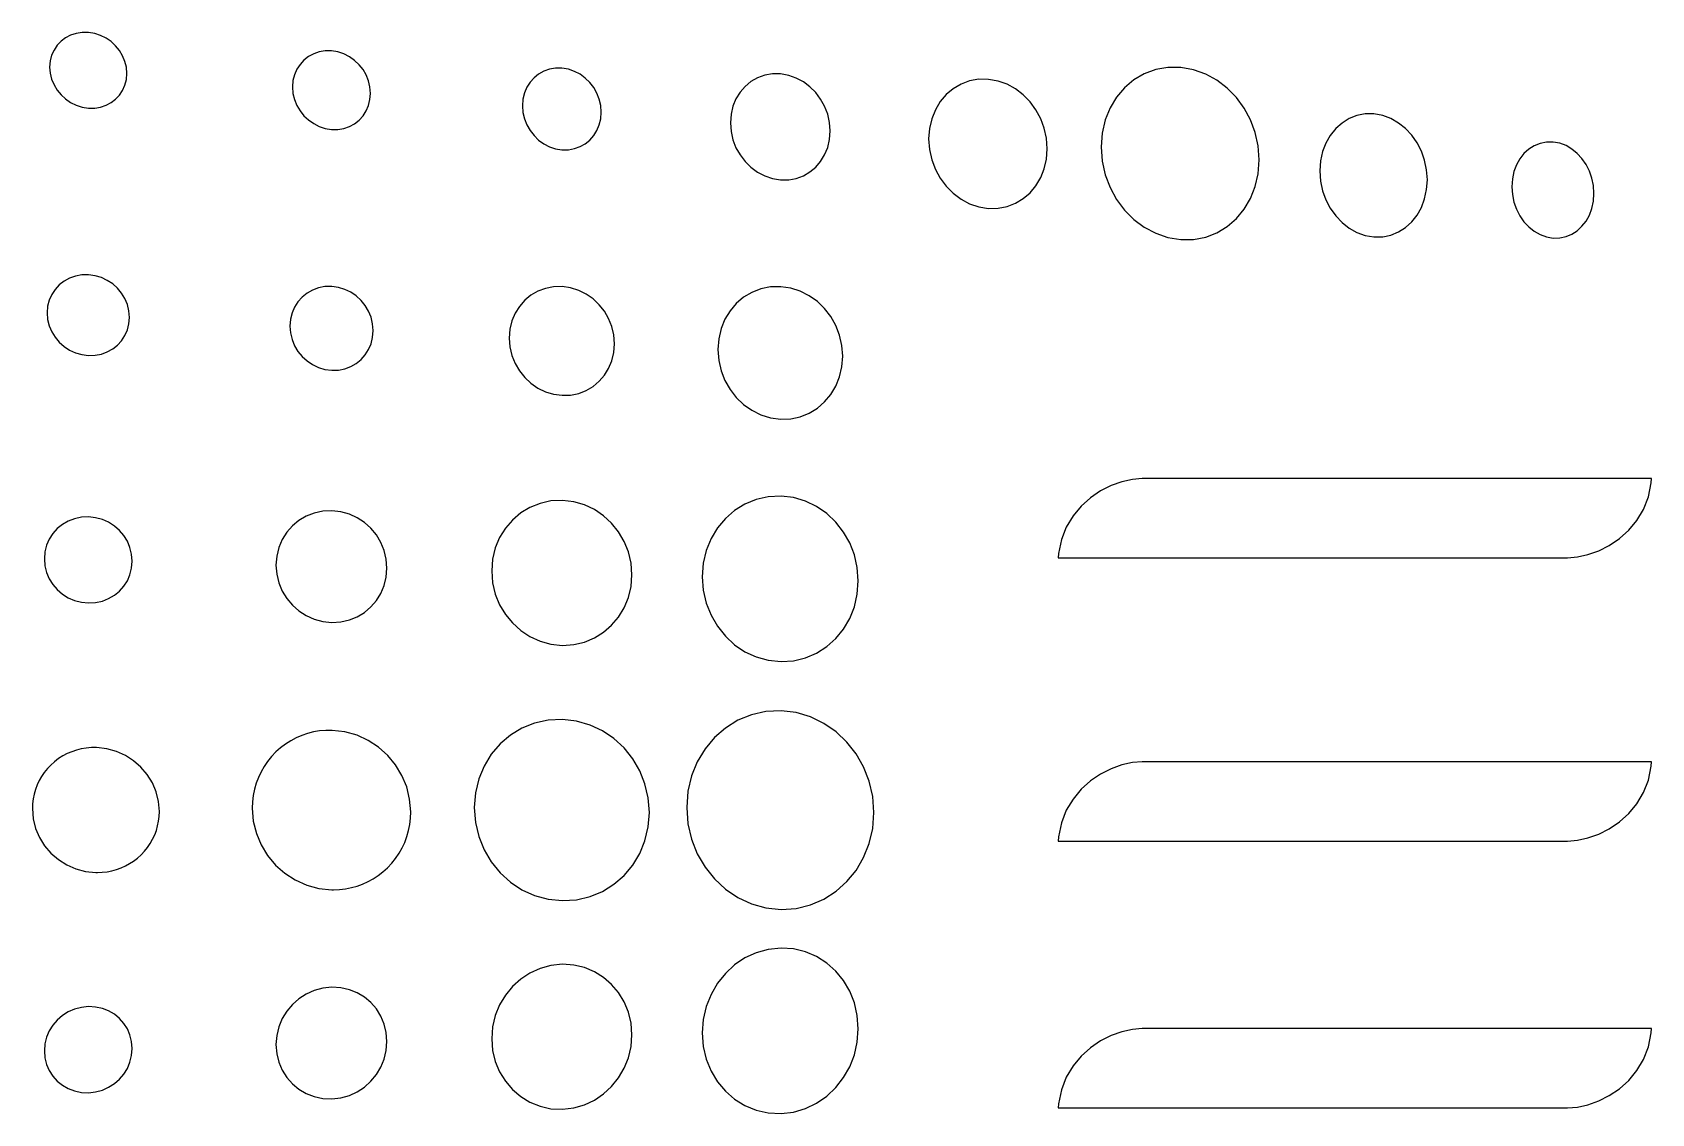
# Model space of a CAD drawing. Header units: inches. Extents: x 0.6 to 61.5, y 0.9 to 41.7.
# Drawn here: x 33.066 to 33.571, y 26.844 to 27.181 of the extents above; entities that cross this region are included whole.
import ezdxf

# ---------------------------------------------------------------- set-up
doc = ezdxf.new("R2010")
doc.units = ezdxf.units.IN
doc.header["$MEASUREMENT"] = 0
doc.layers.add('ARTWORK', color=2, linetype='Continuous')

msp = doc.modelspace()

# ---------------------------------------------------------------- linework, layer by layer
at = {"layer": 'ARTWORK'}
for points in [[(33.08359, 27.15776), (33.08359, 27.15776), (33.08554, 27.15776), (33.08739, 27.15806), (33.08911, 27.15864), (33.09069, 27.15947), (33.09208, 27.16054), (33.09328, 27.16181), (33.09425, 27.16328), (33.09498, 27.16491), (33.09543, 27.16668), (33.09559, 27.16858), (33.09559, 27.16858), (33.09543, 27.1705), (33.09498, 27.17234), (33.09425, 27.17409), (33.09328, 27.17571), (33.09208, 27.17718), (33.09069, 27.17848), (33.08911, 27.17957), (33.08739, 27.18043), (33.08554, 27.18103), (33.08359, 27.18135), (33.08359, 27.18135), (33.08163, 27.18136), (33.07978, 27.18107), (33.07804, 27.1805), (33.07646, 27.17967), (33.07505, 27.17861), (33.07384, 27.17734), (33.07286, 27.17587), (33.07212, 27.17423), (33.07166, 27.17245), (33.0715, 27.17054), (33.0715, 27.17054), (33.07166, 27.16861), (33.07212, 27.16675), (33.07286, 27.165), (33.07384, 27.16337), (33.07505, 27.1619), (33.07646, 27.1606), (33.07804, 27.15952), (33.07978, 27.15866), (33.08163, 27.15807), (33.08359, 27.15776), (33.08359, 27.15776)], [(33.15945, 27.15111), (33.15945, 27.15111), (33.16142, 27.15111), (33.16328, 27.15143), (33.16503, 27.15203), (33.16661, 27.1529), (33.16803, 27.15401), (33.16924, 27.15534), (33.17022, 27.15686), (33.17096, 27.15855), (33.17141, 27.16039), (33.17157, 27.16236), (33.17157, 27.16236), (33.17141, 27.16435), (33.17096, 27.16627), (33.17022, 27.16808), (33.16924, 27.16977), (33.16803, 27.17129), (33.16661, 27.17263), (33.16503, 27.17376), (33.16328, 27.17465), (33.16142, 27.17527), (33.15945, 27.1756), (33.15945, 27.1756), (33.15748, 27.1756), (33.1556, 27.1753), (33.15385, 27.1747), (33.15225, 27.17384), (33.15083, 27.17273), (33.1496, 27.1714), (33.14861, 27.16988), (33.14787, 27.16818), (33.1474, 27.16633), (33.14724, 27.16436), (33.14724, 27.16436), (33.1474, 27.16235), (33.14787, 27.16042), (33.14861, 27.1586), (33.1496, 27.15691), (33.15083, 27.15539), (33.15225, 27.15405), (33.15385, 27.15292), (33.1556, 27.15204), (33.15748, 27.15143), (33.15945, 27.15111), (33.15945, 27.15111)], [(33.23131, 27.14476), (33.23131, 27.14476), (33.2333, 27.14477), (33.23518, 27.14511), (33.23694, 27.14574), (33.23854, 27.14664), (33.23997, 27.1478), (33.24119, 27.14918), (33.24218, 27.15076), (33.24292, 27.15252), (33.24338, 27.15443), (33.24354, 27.15647), (33.24354, 27.15647), (33.24338, 27.15854), (33.24292, 27.16052), (33.24218, 27.16241), (33.24119, 27.16415), (33.23997, 27.16573), (33.23854, 27.16712), (33.23694, 27.16829), (33.23518, 27.16921), (33.2333, 27.16986), (33.23131, 27.17019), (33.23131, 27.17019), (33.22931, 27.1702), (33.22741, 27.16988), (33.22564, 27.16926), (33.22402, 27.16836), (33.22258, 27.1672), (33.22134, 27.16582), (33.22033, 27.16424), (33.21958, 27.16247), (33.21911, 27.16054), (33.21895, 27.15849), (33.21895, 27.15849), (33.21911, 27.1564), (33.21958, 27.15439), (33.22033, 27.1525), (33.22134, 27.15075), (33.22258, 27.14917), (33.22402, 27.14779), (33.22564, 27.14662), (33.22741, 27.14571), (33.22931, 27.14508), (33.23131, 27.14476), (33.23131, 27.14476)], [(33.2995, 27.13538), (33.2995, 27.13538), (33.30202, 27.1354), (33.3044, 27.13585), (33.30662, 27.13668), (33.30864, 27.13786), (33.31044, 27.13936), (33.31198, 27.14116), (33.31324, 27.14322), (33.31418, 27.1455), (33.31476, 27.14799), (33.31496, 27.15064), (33.31496, 27.15064), (33.31476, 27.15332), (33.31418, 27.15589), (33.31324, 27.15833), (33.31198, 27.16059), (33.31044, 27.16264), (33.30864, 27.16444), (33.30662, 27.16595), (33.3044, 27.16714), (33.30202, 27.16797), (33.2995, 27.1684), (33.2995, 27.1684), (33.29697, 27.16841), (33.29456, 27.168), (33.29231, 27.16719), (33.29026, 27.16602), (33.28843, 27.16452), (33.28686, 27.16272), (33.28558, 27.16066), (33.28463, 27.15835), (33.28403, 27.15585), (33.28382, 27.15317), (33.28382, 27.15317), (33.28403, 27.15046), (33.28463, 27.14786), (33.28558, 27.14541), (33.28686, 27.14314), (33.28843, 27.14109), (33.29026, 27.13929), (33.29231, 27.13778), (33.29456, 27.1366), (33.29697, 27.13579), (33.2995, 27.13538), (33.2995, 27.13538)], [(33.42434, 27.11677), (33.42434, 27.11677), (33.42832, 27.11682), (33.4321, 27.11756), (33.43561, 27.11891), (33.43882, 27.12084), (33.44167, 27.12329), (33.44411, 27.12622), (33.44609, 27.12956), (33.44757, 27.13328), (33.44849, 27.13731), (33.44881, 27.1416), (33.44881, 27.1416), (33.44849, 27.14595), (33.44757, 27.15013), (33.44609, 27.15409), (33.44411, 27.15775), (33.44167, 27.16108), (33.43882, 27.16399), (33.43561, 27.16645), (33.4321, 27.16838), (33.42832, 27.16973), (33.42434, 27.17044), (33.42434, 27.17044), (33.42032, 27.17044), (33.4165, 27.16976), (33.41294, 27.16845), (33.40968, 27.16654), (33.40678, 27.1641), (33.40429, 27.16117), (33.40226, 27.15781), (33.40075, 27.15407), (33.39981, 27.14999), (33.39948, 27.14563), (33.39948, 27.14563), (33.39981, 27.14122), (33.40075, 27.13699), (33.40226, 27.133), (33.40429, 27.12931), (33.40678, 27.12597), (33.40968, 27.12306), (33.41294, 27.12062), (33.4165, 27.11872), (33.42032, 27.11742), (33.42434, 27.11677), (33.42434, 27.11677)], [(33.36434, 27.16672), (33.36434, 27.16672), (33.36132, 27.16673), (33.35845, 27.16622), (33.35578, 27.16523), (33.35333, 27.16381), (33.35116, 27.16198), (33.34929, 27.15978), (33.34777, 27.15726), (33.34664, 27.15445), (33.34593, 27.15139), (33.34568, 27.14813), (33.34568, 27.14813), (33.34593, 27.14482), (33.34664, 27.14164), (33.34777, 27.13865), (33.34929, 27.13588), (33.35116, 27.13338), (33.35333, 27.13119), (33.35578, 27.12937), (33.35845, 27.12794), (33.36132, 27.12697), (33.36434, 27.12649), (33.36434, 27.12649), (33.36732, 27.12653), (33.37014, 27.12708), (33.37278, 27.12809), (33.37518, 27.12954), (33.37732, 27.13138), (33.37915, 27.13357), (33.38064, 27.13607), (33.38175, 27.13886), (33.38244, 27.14188), (33.38268, 27.1451), (33.38268, 27.1451), (33.38244, 27.14836), (33.38175, 27.15149), (33.38064, 27.15446), (33.37915, 27.15721), (33.37732, 27.15971), (33.37518, 27.1619), (33.37278, 27.16374), (33.37014, 27.16519), (33.36732, 27.1662), (33.36434, 27.16672), (33.36434, 27.16672)], [(33.48459, 27.15593), (33.48459, 27.15593), (33.48185, 27.15592), (33.47925, 27.15543), (33.47683, 27.15448), (33.47461, 27.15311), (33.47264, 27.15136), (33.47094, 27.14926), (33.46957, 27.14685), (33.46854, 27.14418), (33.4679, 27.14127), (33.46767, 27.13816), (33.46767, 27.13816), (33.4679, 27.13501), (33.46854, 27.13199), (33.46957, 27.12914), (33.47094, 27.12651), (33.47264, 27.12413), (33.47461, 27.12206), (33.47683, 27.12032), (33.47925, 27.11897), (33.48185, 27.11805), (33.48459, 27.11759), (33.48459, 27.11759), (33.4873, 27.11764), (33.48986, 27.11818), (33.49225, 27.11916), (33.49443, 27.12055), (33.49637, 27.12231), (33.49803, 27.1244), (33.49938, 27.1268), (33.50038, 27.12945), (33.50101, 27.13233), (33.50123, 27.1354), (33.50123, 27.1354), (33.50101, 27.1385), (33.50038, 27.14149), (33.49938, 27.14431), (33.49803, 27.14693), (33.49637, 27.14929), (33.49443, 27.15137), (33.49225, 27.15311), (33.48986, 27.15448), (33.4873, 27.15543), (33.48459, 27.15593), (33.48459, 27.15593)], [(33.54047, 27.14716), (33.54047, 27.14716), (33.53838, 27.14715), (33.5364, 27.14676), (33.53455, 27.14601), (33.53286, 27.14494), (33.53136, 27.14357), (33.53007, 27.14192), (33.52902, 27.14004), (33.52824, 27.13795), (33.52775, 27.13568), (33.52758, 27.13325), (33.52758, 27.13325), (33.52775, 27.13079), (33.52824, 27.12844), (33.52902, 27.12622), (33.53007, 27.12417), (33.53136, 27.12232), (33.53286, 27.1207), (33.53455, 27.11935), (33.5364, 27.1183), (33.53838, 27.11759), (33.54047, 27.11723), (33.54047, 27.11723), (33.54253, 27.11727), (33.54449, 27.11768), (33.54632, 27.11845), (33.54798, 27.11953), (33.54947, 27.12091), (33.55074, 27.12255), (33.55177, 27.12442), (33.55254, 27.1265), (33.55303, 27.12876), (33.55319, 27.13116), (33.55319, 27.13116), (33.55303, 27.13359), (33.55254, 27.13592), (33.55177, 27.13812), (33.55074, 27.14016), (33.54947, 27.14201), (33.54798, 27.14363), (33.54632, 27.14498), (33.54449, 27.14605), (33.54253, 27.14679), (33.54047, 27.14716), (33.54047, 27.14716)], [(33.0836, 27.08062), (33.0836, 27.08062), (33.08568, 27.08068), (33.08765, 27.08106), (33.08949, 27.08173), (33.09117, 27.08266), (33.09266, 27.08384), (33.09394, 27.08523), (33.09498, 27.08682), (33.09576, 27.08858), (33.09624, 27.09048), (33.09641, 27.09251), (33.09641, 27.09251), (33.09624, 27.09455), (33.09576, 27.09651), (33.09498, 27.09835), (33.09394, 27.10005), (33.09266, 27.10159), (33.09117, 27.10293), (33.08949, 27.10404), (33.08765, 27.10491), (33.08568, 27.1055), (33.0836, 27.10579), (33.0836, 27.10579), (33.08151, 27.10575), (33.07953, 27.10539), (33.07768, 27.10473), (33.07598, 27.1038), (33.07448, 27.10263), (33.07318, 27.10123), (33.07213, 27.09963), (33.07135, 27.09787), (33.07086, 27.09595), (33.07069, 27.09391), (33.07069, 27.09391), (33.07086, 27.09186), (33.07135, 27.08989), (33.07213, 27.08804), (33.07318, 27.08633), (33.07448, 27.08479), (33.07598, 27.08345), (33.07768, 27.08233), (33.07953, 27.08147), (33.08151, 27.08089), (33.0836, 27.08062), (33.0836, 27.08062)], [(33.15948, 27.07601), (33.15948, 27.07601), (33.16158, 27.07608), (33.16357, 27.07648), (33.16542, 27.07718), (33.16711, 27.07815), (33.16862, 27.07937), (33.16991, 27.08083), (33.17095, 27.08248), (33.17174, 27.0843), (33.17222, 27.08628), (33.17239, 27.08839), (33.17239, 27.08839), (33.17222, 27.0905), (33.17174, 27.09252), (33.17095, 27.09443), (33.16991, 27.0962), (33.16862, 27.09779), (33.16711, 27.09918), (33.16542, 27.10033), (33.16357, 27.10123), (33.16158, 27.10184), (33.15948, 27.10214), (33.15948, 27.10214), (33.15736, 27.10209), (33.15536, 27.10171), (33.15349, 27.10102), (33.15178, 27.10006), (33.15026, 27.09883), (33.14895, 27.09738), (33.14789, 27.09573), (33.1471, 27.09389), (33.14661, 27.0919), (33.14643, 27.08977), (33.14643, 27.08977), (33.14661, 27.08764), (33.1471, 27.0856), (33.14789, 27.08368), (33.14895, 27.08191), (33.15026, 27.08032), (33.15178, 27.07893), (33.15349, 27.07778), (33.15536, 27.07689), (33.15736, 27.07629), (33.15948, 27.07601), (33.15948, 27.07601)], [(33.23136, 27.0682), (33.23136, 27.0682), (33.23401, 27.0683), (33.23652, 27.06882), (33.23886, 27.06973), (33.241, 27.07099), (33.24289, 27.07259), (33.24452, 27.07447), (33.24585, 27.07661), (33.24684, 27.07898), (33.24745, 27.08154), (33.24767, 27.08427), (33.24767, 27.08427), (33.24745, 27.08701), (33.24684, 27.08964), (33.24585, 27.09212), (33.24452, 27.0944), (33.24289, 27.09646), (33.241, 27.09826), (33.23886, 27.09976), (33.23652, 27.10093), (33.23401, 27.10172), (33.23136, 27.1021), (33.23136, 27.1021), (33.22869, 27.10204), (33.22616, 27.10155), (33.22379, 27.10066), (33.22163, 27.0994), (33.21971, 27.09782), (33.21805, 27.09593), (33.21671, 27.09378), (33.21571, 27.09139), (33.21508, 27.0888), (33.21486, 27.08604), (33.21486, 27.08604), (33.21508, 27.08327), (33.21571, 27.08062), (33.21671, 27.07812), (33.21805, 27.07582), (33.21971, 27.07376), (33.22163, 27.07196), (33.22379, 27.07047), (33.22616, 27.06932), (33.22869, 27.06855), (33.23136, 27.0682), (33.23136, 27.0682)], [(33.29952, 27.06079), (33.29952, 27.06079), (33.30266, 27.06091), (33.30564, 27.06154), (33.30842, 27.06266), (33.31096, 27.0642), (33.31321, 27.06615), (33.31515, 27.06845), (33.31672, 27.07106), (33.31789, 27.07395), (33.31863, 27.07707), (33.31888, 27.08039), (33.31888, 27.08039), (33.31863, 27.08373), (33.31789, 27.08693), (33.31672, 27.08995), (33.31515, 27.09273), (33.31321, 27.09524), (33.31096, 27.09743), (33.30842, 27.09925), (33.30564, 27.10066), (33.30266, 27.10162), (33.29952, 27.10208), (33.29952, 27.10208), (33.29635, 27.102), (33.29334, 27.1014), (33.29053, 27.10031), (33.28797, 27.09878), (33.28568, 27.09684), (33.28372, 27.09453), (33.28213, 27.09191), (33.28094, 27.089), (33.28019, 27.08584), (33.27993, 27.08249), (33.27993, 27.08249), (33.28019, 27.07911), (33.28094, 27.07588), (33.28213, 27.07285), (33.28372, 27.07005), (33.28568, 27.06754), (33.28797, 27.06536), (33.29053, 27.06355), (33.29334, 27.06215), (33.29635, 27.06122), (33.29952, 27.06079), (33.29952, 27.06079)], [(33.38623, 27.01885), (33.38609, 27.01755), (33.54498, 27.01755), (33.54498, 27.01755), (33.54807, 27.01779), (33.55134, 27.01852), (33.55467, 27.01972), (33.55797, 27.02138), (33.56112, 27.02352), (33.56403, 27.02611), (33.56658, 27.02915), (33.56868, 27.03264), (33.57021, 27.03656), (33.57107, 27.04092), (33.57119, 27.04223), (33.41232, 27.04223), (33.41232, 27.04223), (33.40923, 27.04199), (33.40596, 27.04126), (33.40263, 27.04006), (33.39933, 27.03839), (33.39618, 27.03626), (33.39327, 27.03367), (33.39072, 27.03063), (33.38862, 27.02714), (33.38709, 27.02321), (33.38623, 27.01885), (33.38623, 27.01885)], [(33.29964, 26.98518), (33.29964, 26.98518), (33.30356, 26.98545), (33.30728, 26.98635), (33.31074, 26.98784), (33.31389, 26.98987), (33.3167, 26.99237), (33.3191, 26.99531), (33.32105, 26.99863), (33.3225, 27.00227), (33.32341, 27.00619), (33.32372, 27.01033), (33.32372, 27.01033), (33.32341, 27.01448), (33.3225, 27.01845), (33.32105, 27.02216), (33.3191, 27.02558), (33.3167, 27.02865), (33.31389, 27.03131), (33.31074, 27.03351), (33.30728, 27.03519), (33.30356, 27.0363), (33.29964, 27.03679), (33.29964, 27.03679), (33.29567, 27.03659), (33.29189, 27.03575), (33.28837, 27.0343), (33.28515, 27.0323), (33.28228, 27.0298), (33.27982, 27.02686), (33.27781, 27.02352), (33.27632, 27.01984), (33.27538, 27.01586), (33.27506, 27.01165), (33.27506, 27.01165), (33.27538, 27.00742), (33.27632, 27.00339), (33.27781, 26.99963), (33.27982, 26.99618), (33.28228, 26.9931), (33.28515, 26.99045), (33.28837, 26.98827), (33.29189, 26.98663), (33.29567, 26.98558), (33.29964, 26.98518), (33.29964, 26.98518)], [(33.15953, 26.99738), (33.15953, 26.99738), (33.16233, 26.99755), (33.16498, 26.99815), (33.16744, 26.99915), (33.16969, 27.00051), (33.17169, 27.0022), (33.17341, 27.00418), (33.1748, 27.00642), (33.17584, 27.00888), (33.17649, 27.01154), (33.17671, 27.01434), (33.17671, 27.01434), (33.17649, 27.01715), (33.17584, 27.01983), (33.1748, 27.02234), (33.17341, 27.02465), (33.17169, 27.02673), (33.16969, 27.02853), (33.16744, 27.03001), (33.16498, 27.03114), (33.16233, 27.03189), (33.15953, 27.03222), (33.15953, 27.03222), (33.15671, 27.03208), (33.15404, 27.0315), (33.15154, 27.03052), (33.14925, 27.02917), (33.14722, 27.02748), (33.14547, 27.0255), (33.14405, 27.02325), (33.14299, 27.02078), (33.14233, 27.0181), (33.1421, 27.01527), (33.1421, 27.01527), (33.14233, 27.01243), (33.14299, 27.00972), (33.14405, 27.00718), (33.14547, 27.00486), (33.14722, 27.00278), (33.14925, 27.00099), (33.15154, 26.99951), (33.15404, 26.9984), (33.15671, 26.99767), (33.15953, 26.99738), (33.15953, 26.99738)], [(33.23144, 26.99024), (33.23144, 26.99024), (33.23497, 26.99046), (33.23831, 26.99124), (33.24143, 26.99254), (33.24427, 26.99431), (33.24679, 26.9965), (33.24896, 26.99907), (33.25072, 27.00198), (33.25203, 27.00517), (33.25285, 27.00861), (33.25314, 27.01225), (33.25314, 27.01225), (33.25285, 27.01589), (33.25203, 27.01937), (33.25072, 27.02263), (33.24896, 27.02563), (33.24679, 27.02832), (33.24427, 27.03065), (33.24143, 27.03258), (33.23831, 27.03405), (33.23497, 27.03501), (33.23144, 27.03543), (33.23144, 27.03543), (33.22787, 27.03526), (33.22448, 27.03452), (33.22132, 27.03325), (33.21843, 27.03151), (33.21586, 27.02932), (33.21365, 27.02674), (33.21185, 27.02382), (33.21051, 27.0206), (33.20968, 27.01712), (33.20939, 27.01343), (33.20939, 27.01343), (33.20968, 27.00973), (33.21051, 27.00621), (33.21185, 27.00292), (33.21365, 26.9999), (33.21586, 26.99721), (33.21843, 26.99488), (33.22132, 26.99297), (33.22448, 26.99153), (33.22787, 26.9906), (33.23144, 26.99024), (33.23144, 26.99024)], [(33.08363, 27.00345), (33.08363, 27.00345), (33.08584, 27.00357), (33.08794, 27.00403), (33.0899, 27.0048), (33.09168, 27.00584), (33.09327, 27.00714), (33.09463, 27.00866), (33.09574, 27.01038), (33.09656, 27.01228), (33.09708, 27.01432), (33.09725, 27.01647), (33.09725, 27.01647), (33.09708, 27.01865), (33.09656, 27.02073), (33.09574, 27.02268), (33.09463, 27.02446), (33.09327, 27.02607), (33.09168, 27.02745), (33.0899, 27.0286), (33.08794, 27.02947), (33.08584, 27.03005), (33.08363, 27.03029), (33.08363, 27.03029), (33.0814, 27.03019), (33.07928, 27.02974), (33.0773, 27.02898), (33.0755, 27.02794), (33.07389, 27.02665), (33.07251, 27.02512), (33.07139, 27.02339), (33.07055, 27.02148), (33.07003, 27.01942), (33.06985, 27.01724), (33.06985, 27.01724), (33.07003, 27.01505), (33.07055, 27.01296), (33.07139, 27.01101), (33.07251, 27.00922), (33.07389, 27.00761), (33.0755, 27.00623), (33.0773, 27.00509), (33.07928, 27.00423), (33.0814, 27.00367), (33.08363, 27.00345), (33.08363, 27.00345)], [(33.23147, 26.96714), (33.23147, 26.96714), (33.22701, 26.96692), (33.22278, 26.966), (33.21883, 26.96441), (33.21522, 26.96222), (33.212, 26.95949), (33.20925, 26.95627), (33.207, 26.95262), (33.20532, 26.94859), (33.20428, 26.94424), (33.20391, 26.93964), (33.20391, 26.93964), (33.20428, 26.93501), (33.20532, 26.93061), (33.207, 26.92649), (33.20925, 26.92272), (33.212, 26.91935), (33.21522, 26.91644), (33.21883, 26.91406), (33.22278, 26.91226), (33.22701, 26.91109), (33.23147, 26.91064), (33.23147, 26.91064), (33.23588, 26.91092), (33.24006, 26.91191), (33.24395, 26.91353), (33.24751, 26.91575), (33.25066, 26.91849), (33.25337, 26.9217), (33.25557, 26.92533), (33.2572, 26.92932), (33.25823, 26.93361), (33.25858, 26.93815), (33.25858, 26.93815), (33.25823, 26.94271), (33.2572, 26.94705), (33.25557, 26.95113), (33.25337, 26.95488), (33.25066, 26.95824), (33.24751, 26.96116), (33.24395, 26.96356), (33.24006, 26.9654), (33.23588, 26.96661), (33.23147, 26.96714), (33.23147, 26.96714)], [(33.29969, 26.96985), (33.29969, 26.96985), (33.29493, 26.96962), (33.2904, 26.96861), (33.28618, 26.96687), (33.28231, 26.96447), (33.27887, 26.96148), (33.27592, 26.95795), (33.27351, 26.95394), (33.27172, 26.94952), (33.2706, 26.94475), (33.27021, 26.9397), (33.27021, 26.9397), (33.2706, 26.93461), (33.27172, 26.92978), (33.27351, 26.92526), (33.27592, 26.92112), (33.27887, 26.91743), (33.28231, 26.91425), (33.28618, 26.91164), (33.2904, 26.90967), (33.29493, 26.90841), (33.29969, 26.90792), (33.29969, 26.90792), (33.3044, 26.90824), (33.30885, 26.90933), (33.31301, 26.91112), (33.31679, 26.91355), (33.32016, 26.91656), (33.32304, 26.92008), (33.32538, 26.92406), (33.32713, 26.92843), (33.32822, 26.93313), (33.3286, 26.9381), (33.3286, 26.9381), (33.32822, 26.94309), (33.32713, 26.94785), (33.32538, 26.95231), (33.32304, 26.95641), (33.32016, 26.9601), (33.31679, 26.96329), (33.31301, 26.96592), (33.30885, 26.96794), (33.3044, 26.96927), (33.29969, 26.96985), (33.29969, 26.96985)], [(33.15964, 26.96372), (33.15964, 26.96372), (33.15766, 26.96371), (33.15571, 26.96354), (33.15381, 26.96323), (33.15194, 26.96277), (33.15013, 26.96216), (33.14837, 26.9614), (33.14668, 26.96051), (33.14506, 26.95948), (33.14352, 26.95831), (33.14205, 26.95701), (33.14205, 26.95701), (33.1407, 26.95559), (33.13948, 26.95407), (33.13839, 26.95247), (33.13743, 26.95079), (33.13661, 26.94904), (33.13593, 26.94723), (33.1354, 26.94536), (33.13502, 26.94344), (33.13479, 26.94148), (33.13471, 26.93948), (33.13471, 26.93948), (33.13503, 26.93544), (33.13597, 26.9316), (33.13748, 26.92799), (33.1395, 26.92468), (33.14198, 26.92173), (33.14487, 26.91917), (33.14811, 26.91708), (33.15167, 26.91549), (33.15547, 26.91446), (33.15949, 26.91405), (33.16001, 26.91405), (33.16001, 26.91405), (33.16191, 26.91413), (33.16377, 26.91434), (33.1656, 26.91469), (33.16739, 26.91519), (33.16912, 26.91581), (33.17081, 26.91657), (33.17243, 26.91746), (33.17398, 26.91848), (33.17546, 26.91962), (33.17686, 26.92089), (33.17686, 26.92089), (33.1782, 26.92231), (33.17941, 26.92382), (33.18049, 26.92541), (33.18143, 26.92708), (33.18224, 26.92882), (33.18291, 26.93062), (33.18343, 26.93247), (33.18381, 26.93437), (33.18403, 26.93631), (33.18411, 26.93829), (33.18411, 26.93829), (33.18379, 26.94229), (33.18286, 26.9461), (33.18138, 26.94968), (33.17939, 26.95297), (33.17694, 26.95593), (33.17409, 26.95848), (33.17088, 26.9606), (33.16737, 26.96221), (33.16361, 26.96327), (33.15964, 26.96372), (33.15964, 26.96372)], [(33.08611, 26.95835), (33.08611, 26.95835), (33.08451, 26.95835), (33.08292, 26.95822), (33.08137, 26.95796), (33.07986, 26.95759), (33.07839, 26.95709), (33.07696, 26.95648), (33.07559, 26.95575), (33.07428, 26.95491), (33.07303, 26.95396), (33.07185, 26.9529), (33.07185, 26.9529), (33.07079, 26.9518), (33.06983, 26.95062), (33.06898, 26.94937), (33.06823, 26.94807), (33.06759, 26.94672), (33.06707, 26.94531), (33.06665, 26.94386), (33.06635, 26.94238), (33.06617, 26.94086), (33.06611, 26.93932), (33.06611, 26.93932), (33.06637, 26.93616), (33.06712, 26.93316), (33.06832, 26.93034), (33.06993, 26.92776), (33.07191, 26.92545), (33.07421, 26.92345), (33.07681, 26.92181), (33.07965, 26.92056), (33.08269, 26.91975), (33.0859, 26.91942), (33.08638, 26.91942), (33.08638, 26.91942), (33.08792, 26.91948), (33.08943, 26.91965), (33.09092, 26.91993), (33.09237, 26.92033), (33.09378, 26.92084), (33.09514, 26.92145), (33.09645, 26.92217), (33.0977, 26.92299), (33.0989, 26.92392), (33.10003, 26.92494), (33.10003, 26.92494), (33.10108, 26.92605), (33.10203, 26.92723), (33.10288, 26.92847), (33.10362, 26.92976), (33.10426, 26.93111), (33.10478, 26.9325), (33.10519, 26.93394), (33.10548, 26.93541), (33.10566, 26.93691), (33.10572, 26.93844), (33.10572, 26.93844), (33.10547, 26.94158), (33.10472, 26.94457), (33.10353, 26.94737), (33.10193, 26.94995), (33.09997, 26.95226), (33.09768, 26.95426), (33.09511, 26.95591), (33.0923, 26.95717), (33.08929, 26.958), (33.08611, 26.95835), (33.08611, 26.95835)], [(33.38623, 26.93053), (33.38609, 26.92922), (33.54498, 26.92922), (33.54498, 26.92922), (33.54807, 26.92947), (33.55134, 26.93019), (33.55467, 26.93139), (33.55797, 26.93306), (33.56112, 26.93519), (33.56403, 26.93779), (33.56658, 26.94083), (33.56868, 26.94432), (33.57021, 26.94825), (33.57107, 26.95261), (33.57119, 26.95393), (33.41232, 26.95393), (33.41232, 26.95393), (33.40923, 26.95369), (33.40596, 26.95296), (33.40263, 26.95176), (33.39933, 26.95009), (33.39618, 26.94795), (33.39327, 26.94536), (33.39072, 26.94232), (33.38862, 26.93882), (33.38709, 26.93489), (33.38623, 26.93053), (33.38623, 26.93053)], [(33.29964, 26.89585), (33.29964, 26.89585), (33.29567, 26.89544), (33.29189, 26.89439), (33.28837, 26.89276), (33.28515, 26.89059), (33.28228, 26.88794), (33.27982, 26.88486), (33.27781, 26.88142), (33.27632, 26.87766), (33.27538, 26.87363), (33.27506, 26.8694), (33.27506, 26.8694), (33.27538, 26.86519), (33.27632, 26.86121), (33.27781, 26.85752), (33.27982, 26.85418), (33.28228, 26.85123), (33.28515, 26.84873), (33.28837, 26.84673), (33.29189, 26.84528), (33.29567, 26.84443), (33.29964, 26.84424), (33.29964, 26.84424), (33.30356, 26.84472), (33.30728, 26.84583), (33.31074, 26.84752), (33.31389, 26.84972), (33.3167, 26.85238), (33.3191, 26.85545), (33.32105, 26.85887), (33.3225, 26.86258), (33.32341, 26.86655), (33.32372, 26.87069), (33.32372, 26.87069), (33.32341, 26.87484), (33.3225, 26.87876), (33.32105, 26.8824), (33.3191, 26.88572), (33.3167, 26.88866), (33.31389, 26.89117), (33.31074, 26.89319), (33.30728, 26.89468), (33.30356, 26.89559), (33.29964, 26.89585), (33.29964, 26.89585)], [(33.23144, 26.89079), (33.23144, 26.89079), (33.22787, 26.89042), (33.22448, 26.88949), (33.22132, 26.88805), (33.21843, 26.88614), (33.21586, 26.88382), (33.21365, 26.88112), (33.21185, 26.8781), (33.21051, 26.87481), (33.20968, 26.87129), (33.20939, 26.86759), (33.20939, 26.86759), (33.20968, 26.86391), (33.21051, 26.86044), (33.21185, 26.85722), (33.21365, 26.8543), (33.21586, 26.85172), (33.21843, 26.84954), (33.22132, 26.84779), (33.22448, 26.84652), (33.22787, 26.84577), (33.23144, 26.84559), (33.23144, 26.84559), (33.23497, 26.84601), (33.23831, 26.84698), (33.24143, 26.84845), (33.24427, 26.85037), (33.24679, 26.8527), (33.24896, 26.85539), (33.25072, 26.85839), (33.25203, 26.86166), (33.25285, 26.86514), (33.25314, 26.86879), (33.25314, 26.86879), (33.25285, 26.87242), (33.25203, 26.87586), (33.25072, 26.87905), (33.24896, 26.88196), (33.24679, 26.88453), (33.24427, 26.88672), (33.24143, 26.88849), (33.23831, 26.88979), (33.23497, 26.89057), (33.23144, 26.89079), (33.23144, 26.89079)], [(33.15953, 26.88364), (33.15953, 26.88364), (33.15671, 26.88335), (33.15404, 26.88263), (33.15154, 26.88151), (33.14925, 26.88004), (33.14722, 26.87825), (33.14547, 26.87617), (33.14405, 26.87385), (33.14299, 26.87131), (33.14233, 26.8686), (33.1421, 26.86575), (33.1421, 26.86575), (33.14233, 26.86292), (33.14299, 26.86025), (33.14405, 26.85778), (33.14547, 26.85553), (33.14722, 26.85355), (33.14925, 26.85187), (33.15154, 26.85052), (33.15404, 26.84954), (33.15671, 26.84896), (33.15953, 26.84882), (33.15953, 26.84882), (33.16233, 26.84915), (33.16498, 26.8499), (33.16744, 26.85103), (33.16969, 26.85252), (33.17169, 26.85432), (33.17341, 26.85639), (33.1748, 26.8587), (33.17584, 26.86121), (33.17649, 26.86389), (33.17671, 26.8667), (33.17671, 26.8667), (33.17649, 26.8695), (33.17584, 26.87215), (33.1748, 26.87462), (33.17341, 26.87686), (33.17169, 26.87884), (33.16969, 26.88053), (33.16744, 26.88189), (33.16498, 26.88288), (33.16233, 26.88348), (33.15953, 26.88364), (33.15953, 26.88364)], [(33.08363, 26.87758), (33.08363, 26.87758), (33.0814, 26.87735), (33.07928, 26.87679), (33.0773, 26.87593), (33.0755, 26.8748), (33.07389, 26.87341), (33.07251, 26.87181), (33.07139, 26.87002), (33.07055, 26.86807), (33.07003, 26.86599), (33.06985, 26.8638), (33.06985, 26.8638), (33.07003, 26.86162), (33.07055, 26.85956), (33.07139, 26.85765), (33.07251, 26.85592), (33.07389, 26.8544), (33.0755, 26.8531), (33.0773, 26.85206), (33.07928, 26.8513), (33.0814, 26.85085), (33.08363, 26.85073), (33.08363, 26.85073), (33.08584, 26.85098), (33.08794, 26.85155), (33.0899, 26.85243), (33.09168, 26.85358), (33.09327, 26.85496), (33.09463, 26.85657), (33.09574, 26.85835), (33.09656, 26.8603), (33.09708, 26.86237), (33.09725, 26.86455), (33.09725, 26.86455), (33.09708, 26.86671), (33.09656, 26.86876), (33.09574, 26.87065), (33.09463, 26.87238), (33.09327, 26.8739), (33.09168, 26.8752), (33.0899, 26.87624), (33.08794, 26.87701), (33.08584, 26.87746), (33.08363, 26.87758), (33.08363, 26.87758)], [(33.38623, 26.84733), (33.38609, 26.84603), (33.54498, 26.84603), (33.54498, 26.84603), (33.54807, 26.84627), (33.55134, 26.84699), (33.55467, 26.84819), (33.55797, 26.84986), (33.56112, 26.852), (33.56403, 26.85459), (33.56658, 26.85764), (33.56868, 26.86113), (33.57021, 26.86506), (33.57107, 26.86943), (33.57119, 26.87074), (33.41232, 26.87074), (33.41232, 26.87074), (33.40923, 26.87049), (33.40596, 26.86977), (33.40263, 26.86857), (33.39933, 26.8669), (33.39618, 26.86476), (33.39327, 26.86217), (33.39072, 26.85912), (33.38862, 26.85563), (33.38709, 26.8517), (33.38623, 26.84733), (33.38623, 26.84733)]]:
    msp.add_lwpolyline(points, dxfattribs=at)

doc.saveas('drawing.dxf')
